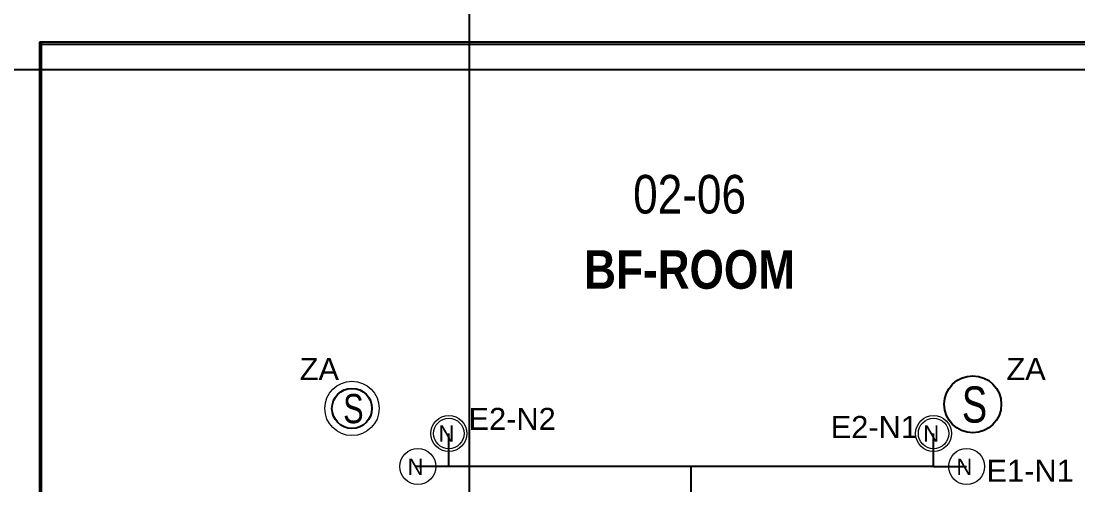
# Model space of a CAD drawing. Header units: millimetres. Extents: x -20146070 to 165023, y -3349561 to 35447.
# Drawn here: x -293067 to -283475, y -42993 to -38784 of the extents above; entities that cross this region are included whole.
import ezdxf
from ezdxf import colors
from ezdxf.entities.mleader import LeaderData, LeaderLine
from ezdxf.math import Vec2, Vec3

# ---------------------------------------------------------------- set-up
doc = ezdxf.new("R2010")
doc.units = ezdxf.units.MM
doc.header["$LTSCALE"] = 50
doc.linetypes.add('CONTINOUS', pattern=[0])
doc.linetypes.add('Hidden', pattern=[7.14375, 4.7625, -2.38125])
for name, color, linetype in [('FM200SYS', 3, 'Hidden'), ('M-_FM200 PIPE', 1, 'Continuous'), ('M-_FM200---_A-_N', 7, 'Continuous'), ('M_FIREALAM-_E-', 10, 'Continuous'), ('NW_ARCHI', 9, 'Continuous'), ('NW_ARCHI RM NAME', 7, 'Continuous'), ('NW_FM200', 1, 'Continuous'), ('NW_GRID LINE', 8, 'Continuous')]:
    doc.layers.add(name, color=color, linetype=linetype)
doc.styles.add('Arial Narrow_1', font='ARIALN.TTF', dxfattribs={"height": 500})
doc.styles.add('Arial Narrow_B_1', font='ARIALNB.TTF', dxfattribs={"height": 500})
doc.styles.add('RomanS', font='romans__.ttf', dxfattribs={"width": 0.75, "height": 40})

# ---------------------------------------------------------------- blocks, each defined once
blk = doc.blocks.new('SMOKE_FC')
at = {"color": 1, "lineweight": 9}
blk.add_circle((10040243.9, 1663042.6), 192.8, dxfattribs=at)
at = {"color": 1}
blk.add_circle((10040243.9, 1663042.6), 141.8, dxfattribs=at)
at = {"color": 7, "linetype": 'CONTINOUS'}
ml = blk.add_multileader_mtext('Standard', dxfattribs=at)
ml.set_content('{\\fArial|b0|i0|c0|p34;S}', color=7, style='RomanS')
ml.set_leader_properties(color=10)
ml.build(insert=Vec2(0, 0))
ml.multileader.update_dxf_attribs({"dogleg_length": 3.34, "arrow_head_size": 138.2, "scale": 50})
ctx = ml.context
ctx.base_point, ctx.scale, ctx.char_height, ctx.arrow_head_size, ctx.landing_gap_size, ctx.plane_origin = Vec3(10040043.2, 1663039.7), 50, 207.309, 138.2, 138.2, Vec3(10036641.4, 1659230.9)
notes = []
notes.append((ctx, [(0, (0, 0, 0), (0, 0), (1, 0), 1, [])]))
ctx.mtext.insert, ctx.mtext.flow_direction = Vec3(10040181.4, 1663145.2), 5
for ctx, leaders in notes:
    for number, flags, end, landing, length, lines in leaders:
        leader = LeaderData()
        leader.index, (leader.has_last_leader_line, leader.has_dogleg_vector, leader.attachment_direction) = number, flags
        leader.last_leader_point, leader.dogleg_vector, leader.dogleg_length = Vec3(end), Vec3(landing), length
        for number, points, colour, breaks in lines:
            line = LeaderLine()
            line.index, line.vertices, line.color, line.breaks = number, Vec3.list(points), colors.encode_raw_color(colour), breaks
            leader.lines.append(line)
        ctx.leaders.append(leader)
blk = doc.blocks.new('SMOKE')
at = {"color": 1}
blk.add_circle((10040707.4, 1663042.6), 202.4, dxfattribs=at)
at = {"color": 7, "linetype": 'CONTINOUS'}
ml = blk.add_multileader_mtext('Standard', dxfattribs=at)
ml.set_content('{\\fArial|b0|i0|c0|p34;S}', color=7, style='RomanS')
ml.set_leader_properties(color=10)
ml.build(insert=Vec2(0, 0))
ml.multileader.update_dxf_attribs({"dogleg_length": 3.34, "arrow_head_size": 171.1, "scale": 50})
ctx = ml.context
ctx.base_point, ctx.scale, ctx.char_height, ctx.arrow_head_size, ctx.landing_gap_size, ctx.plane_origin = Vec3(10040458.9, 1663039.1), 50, 256.669, 171.1, 171.1, Vec3(10036247.2, 1658323.4)
notes = []
notes.append((ctx, [(0, (0, 0, 0), (0, 0), (1, 0), 1, [])]))
ctx.mtext.insert, ctx.mtext.flow_direction = Vec3(10040630, 1663169.6), 5
for ctx, leaders in notes:
    for number, flags, end, landing, length, lines in leaders:
        leader = LeaderData()
        leader.index, (leader.has_last_leader_line, leader.has_dogleg_vector, leader.attachment_direction) = number, flags
        leader.last_leader_point, leader.dogleg_vector, leader.dogleg_length = Vec3(end), Vec3(landing), length
        for number, points, colour, breaks in lines:
            line = LeaderLine()
            line.index, line.vertices, line.color, line.breaks = number, Vec3.list(points), colors.encode_raw_color(colour), breaks
            leader.lines.append(line)
        ctx.leaders.append(leader)

msp = doc.modelspace()

# ---------------------------------------------------------------- linework, layer by layer
at = {"layer": 'FM200SYS', "color": 1, "linetype": 'ByBlock', "lineweight": 9}
for centre, radius in [((-289184.7, -42526.7), 163.2), ((-289184.7, -42526.7), 138.2), ((-284784.7, -42526.7), 163.2), ((-284784.7, -42526.7), 138.2), ((-289465.6, -42826.7), 163.2), ((-284484.7, -42826.7), 163.2)]:
    msp.add_circle(centre, radius, dxfattribs=at)
at = {"layer": 'M-_FM200 PIPE'}
for p, q in [((-289184.7, -42826.7), (-289184.7, -42526.7)), ((-284784.7, -42826.7), (-284784.7, -42526.7)), ((-289184.7, -42826.7), (-289484.7, -42826.7)), ((-286984.7, -42826.7), (-289184.7, -42826.7)), ((-286984.7, -43326.7), (-286984.7, -42826.7)), ((-284784.7, -42826.7), (-286984.7, -42826.7)), ((-284784.7, -42826.7), (-284484.7, -42826.7))]:
    msp.add_line(p, q, dxfattribs=at)
at = {"layer": 'NW_ARCHI'}
for p, q in [((-292899, -38974.7), (-292899, -46549.7)), ((-292881, -38974.7), (-292899, -38974.7)), ((-292899, -38974.7), (-292899, -38974.7)), ((-282049, -38974.7), (-292899, -38974.7)), ((-292899, -38974.7), (-292899, -38992.7)), ((-292899, -38974.7), (-292899, -38974.7)), ((-292899, -38992.7), (-282049, -38992.7)), ((-292899, -38992.7), (-292899, -38992.7)), ((-292881, -46549.7), (-292881, -38974.7)), ((-292881, -38974.7), (-292881, -38974.7))]:
    msp.add_line(p, q, dxfattribs=at)
at = {"layer": 'NW_FM200', "color": 2, "const_width": 5}
msp.add_lwpolyline([(-292881, -38992.7), (-281580.3, -38992.7), (-281642.8, -46524.7), (-292881, -46624.7)], close=True, dxfattribs=at)
at = {"layer": 'NW_GRID LINE'}
for p, q in [((-288999, -36041.6), (-288999, -49631.7)), ((-297720.7, -39224.7), (-280002.6, -39224.7))]:
    msp.add_line(p, q, dxfattribs=at)

# ---------------------------------------------------------------- block references
at = {"layer": 'M_FIREALAM-_E-'}
for name, p, xscale, yscale, zscale in [('SMOKE', (-12842896.3, -2136319.2), 1.28, 1.28, 1.28), ('SMOKE', (-12837356.5, -2137100.4), 1.28, 1.28, 1.28), ('SMOKE', (-12842882.2, -2139119.2), 1.28, 1.28, 1.28), ('SMOKE', (-12837356.5, -2141062.9), 1.28, 1.28, 1.28), ('SMOKE', (-12844197.6, -2141531.7), 1.28, 1.28, 1.28), ('SMOKE', (-12841946.4, -2141531.7), 1.28, 1.28, 1.28), ('SMOKE', (-10273997.7, -1718610.1), 1.024, 1.024, 1.024), ('SMOKE', (-10272498.3, -1718640.4), 1.024, 1.024, 1.024), ('SMOKE', (-13016264.7, -2148128.1), 1.28, 1.28, 1.28), ('SMOKE', (-20146070.2, -3348204.7), 2, 2, 2), ('SMOKE_FC', (-20145143.2, -3349560.7), 2, 2, 2), ('SMOKE', (-12920157, -2170487), 1.28, 1.28, 1.28), ('SMOKE', (-13136534.4, -2170956.6), 1.28, 1.28, 1.28), ('SMOKE_FC', (-13141575.8, -2170993.9), 1.28, 1.28, 1.28), ('SMOKE', (-12915444.5, -2171268.2), 1.28, 1.28, 1.28)]:
    msp.add_blockref(name, p, dxfattribs=dict(at, xscale=xscale, yscale=yscale, zscale=zscale))

# ---------------------------------------------------------------- texts
at = {"layer": 'FM200SYS', "color": 1, "lineweight": 9, "char_height": 148.3, "width": 463.712, "attachment_point": 1, "rotation": 180}
for insert in [(-289134.2, -42602.5, 306774.9), (-284734.2, -42602.5, 306774.9), (-289415.1, -42902.5, 306774.9), (-284434.2, -42902.5, 306774.9)]:
    msp.add_mtext('N', dxfattribs=dict(at, insert=insert))
at = {"layer": 'M-_FM200---_A-_N', "color": 0, "lineweight": -3, "ltscale": 300, "char_height": 200, "attachment_point": 1}
for s, insert in [('{\\f@Arial Unicode MS|b0|i0|c0|p34;ZA}', (-290538.3, -41841.5)), ('{\\f@Arial Unicode MS|b0|i0|c0|p34;ZA}', (-284123.6, -41841.5)), ('{\\f@Arial Unicode MS|b0|i0|c0|p34;E2-N2}', (-289006, -42294.2)), ('{\\f@Arial Unicode MS|b0|i0|c0|p34;E2-N1}', (-285718.5, -42367.9)), ('{\\f@Arial Unicode MS|b0|i0|c0|p34;E1-N1}', (-284304, -42765))]:
    msp.add_mtext_dynamic_manual_height_columns(s, width=743.082, gutter_width=928.6, heights=[0], dxfattribs=dict(at, insert=insert))
at = {"layer": 'NW_ARCHI RM NAME', "char_height": 350, "line_spacing_factor": 0.949189}
for s, insert, width, attachment_point, style in [('\\pt2222.5,4445,6667.5,8890,11112.5,13335,15557.5,17780,20002.5,22225,24447.5,26670,28892.5,31115,33337.5,35560,37782.5,40005,42227.5,44450,46672.5,48895,51117.5,53340,55562.5,57785,60007.5,62230,64452.5,66675,68897.5,71120;02-06', (-286999.2, -40180.3), 1537.5, 2, 'Arial Narrow_1'), ('\\pt2222.5,4445,6667.5,8890,11112.5,13335,15557.5,17780,20002.5,22225,24447.5,26670,28892.5,31115,33337.5,35560,37782.5,40005,42227.5,44450,46672.5,48895,51117.5,53340,55562.5,57785,60007.5,62230,64452.5,66675,68897.5,71120;BF-ROOM', (-286999.2, -41218), 2777.5, 8, 'Arial Narrow_B_1')]:
    msp.add_mtext(s, dxfattribs=dict(at, insert=insert, width=width, attachment_point=attachment_point, style=style))

doc.saveas('drawing.dxf')
